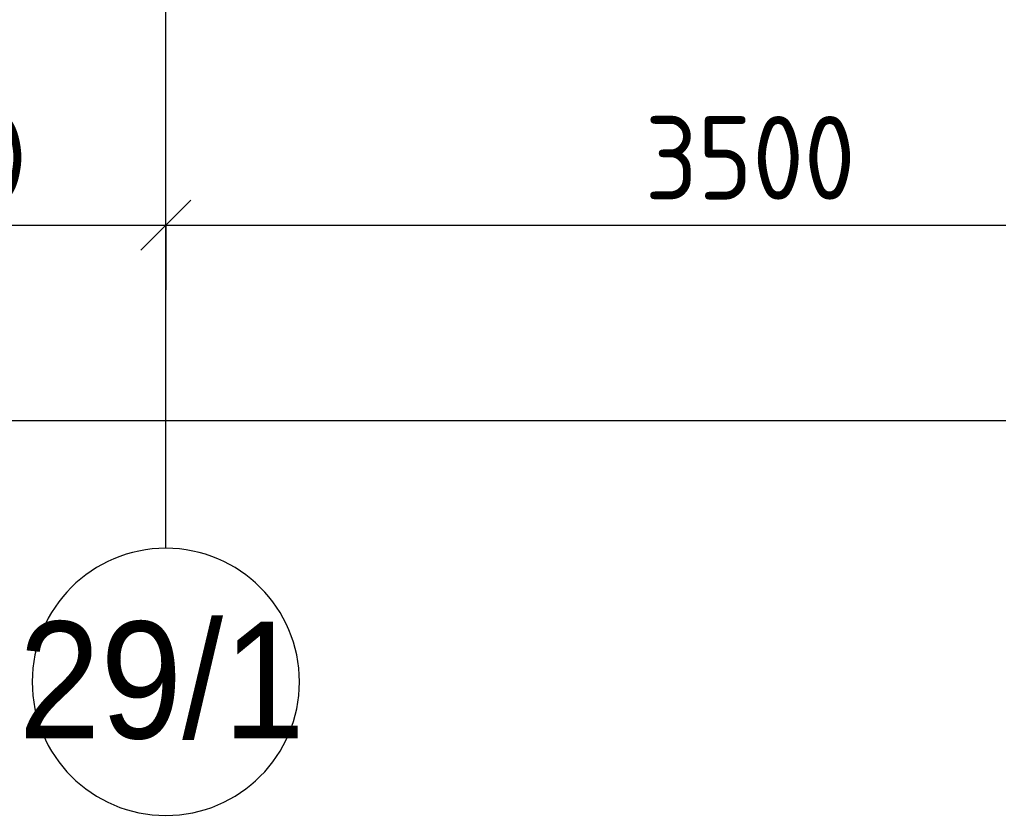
# Model space of a CAD drawing. Header units: millimetres. Extents: x 81469 to 279813, y -8553 to 29000.
# Drawn here: x 106772 to 109703, y -2706 to -323 of the extents above; entities that cross this region are included whole.
import ezdxf

# ---------------------------------------------------------------- set-up
doc = ezdxf.new("R2010")
doc.units = ezdxf.units.MM
for name, color, linetype, lineweight in [('A-ANNO-DIMS', 7, 'Continuous', 9), ('A-ANNO-DIMS-100', 7, 'Continuous', 9), ('Оси', 7, 'Continuous', 9), ('Оси-1', 7, 'Continuous', 20)]:
    doc.layers.add(name, color=color, linetype=linetype, lineweight=lineweight)
doc.styles.add('Arial', font='arial.ttf', dxfattribs={"width": 0.9, "height": 350})
doc.styles.add('ISOCPEUR', font='isocpeur.ttf', dxfattribs={"width": 0.9, "height": 250})
doc.dimstyles.new('ISO-2_5_0_9К_БОЛЬШОЙ', dxfattribs={"dimscale": 304.8, "dimtxt": 248.995294, "dimasz": 0.492126, "dimexe": 0.393701, "dimexo": 0.984252, "dimgap": 0, "dimtad": 1, "dimdec": 0, "dimrnd": 10, "dimzin": 0, "dimdsep": 46, "dimtxsty": 'ISOCPEUR', "dimblk1": 'OBLIQUE', "dimblk2": 'OBLIQUE', "dimsah": 1, "dimcen": 0.09, "dimdle": 0.393701, "dimazin": 0, "dimtfac": 1, "dimtdec": 4, "dimtix": 1, "dimtmove": 0, "dimatfit": 3, "dimfxl": 1, "dimtvp": 1, "dimtolj": 1, "dimtzin": 0, "dimarcsym": 2})

# ---------------------------------------------------------------- blocks, each defined once
blk = doc.blocks.new('Ось сетки - D8-29747960-План отделки стен 3 этажа в осях 23-33')
at = {"layer": 'Оси-1'}
for start, end in [(360, 180), (180, 360)]:
    blk.add_arc((0, 0), 4, start, end, dxfattribs=at)
blk = doc.blocks.new('DIMBLOCK21-План отделки стен 3 этажа в осях 23-33')
at = {"layer": 'A-ANNO-DIMS-100'}
for p, q in [((105810, -1132.6), (105810, -818.6)), ((107210, -1132.6), (107210, -818.6)), ((105810, -938.6), (107210, -938.6)), ((105810, -938.6), (105810, -1132.6)), ((107210, -938.6), (107210, -1132.6))]:
    blk.add_line(p, q, dxfattribs=at)
at = {"layer": 'A-ANNO-DIMS-100', "lineweight": 20}
for p, q in [((105810, -938.6), (105885, -863.6)), ((107210, -938.6), (107285, -863.6)), ((105810, -938.6), (105735, -1013.6)), ((107210, -938.6), (107135, -1013.6))]:
    blk.add_line(p, q, dxfattribs=at)
at = {"layer": 'A-ANNO-DIMS-100', "color": 0, "insert": (106203.5, -612), "char_height": 250, "width": 735.494, "attachment_point": 1, "line_spacing_factor": 1.149209, "style": 'ISOCPEUR'}
blk.add_mtext('1400', dxfattribs=at)
blk = doc.blocks.new('_Oblique')
at = {"color": 0, "linetype": 'ByBlock', "lineweight": -2}
blk.add_line((-0.5, -0.5), (0.5, 0.5), dxfattribs=at)
blk = doc.blocks.new('DIMBLOCK22-План отделки стен 3 этажа в осях 23-33')
at = {"layer": 'A-ANNO-DIMS-100'}
for p, q in [((107210, -1132.6), (107210, -818.6)), ((110710, -1132.6), (110710, -818.6)), ((107210, -938.6), (110710, -938.6)), ((107210, -938.6), (107210, -1132.6)), ((110710, -938.6), (110710, -1132.6))]:
    blk.add_line(p, q, dxfattribs=at)
at = {"layer": 'A-ANNO-DIMS-100', "lineweight": 20}
for p, q in [((107210, -938.6), (107285, -863.6)), ((110710, -938.6), (110785, -863.6)), ((107210, -938.6), (107135, -1013.6)), ((110710, -938.6), (110635, -1013.6))]:
    blk.add_line(p, q, dxfattribs=at)
at = {"layer": 'A-ANNO-DIMS-100', "color": 0, "insert": (108644, -612), "char_height": 250, "width": 758.478, "attachment_point": 1, "line_spacing_factor": 1.149209, "style": 'ISOCPEUR'}
blk.add_mtext('3500', dxfattribs=at)
blk = doc.blocks.new('DIMBLOCK26-План отделки стен 3 этажа в осях 23-33')
at = {"layer": 'A-ANNO-DIMS-100'}
for p, q in [((84560, -1717.9), (84560, -1404)), ((125010, -1717.9), (125010, -1404)), ((84440, -1524), (125130, -1524)), ((84560, -1524), (84560, -1717.9)), ((125010, -1524), (125010, -1717.9))]:
    blk.add_line(p, q, dxfattribs=at)
at = {"layer": 'A-ANNO-DIMS-100', "lineweight": 20}
for p, q in [((84560, -1524), (84635, -1449)), ((125010, -1524), (125085, -1449)), ((84560, -1524), (84485, -1599)), ((125010, -1524), (124935, -1599))]:
    blk.add_line(p, q, dxfattribs=at)
at = {"layer": 'A-ANNO-DIMS-100', "color": 0, "insert": (104366, -1197.4), "char_height": 250, "width": 1005.558, "attachment_point": 1, "line_spacing_factor": 1.149209, "style": 'ISOCPEUR'}
blk.add_mtext('40450', dxfattribs=at)

msp = doc.modelspace()

# ---------------------------------------------------------------- linework, layer by layer
at = {"layer": 'Оси'}
msp.add_line((107210, -1906.3), (107210, 593.7), dxfattribs=at)

# ---------------------------------------------------------------- block references
at = {"layer": 'Оси-1', "xscale": 99.99999999999993, "yscale": 99.99999999999993, "zscale": 99.99999999999993}
msp.add_blockref('Ось сетки - D8-29747960-План отделки стен 3 этажа в осях 23-33', (107210, -2306.3), dxfattribs=at)

# ---------------------------------------------------------------- texts
at = {"layer": 'Оси', "insert": (106769.7, -2125.6), "char_height": 350, "width": 1060.633, "attachment_point": 1, "style": 'Arial'}
msp.add_mtext('29/1', dxfattribs=at)

# ---------------------------------------------------------------- dimensions: what is measured, and where the dimension line sits
at = {"layer": 'A-ANNO-DIMS'}
for base, p1, p2, override, picture, middle in [((107210, -938.6), (105810, -832.6), (107210, -832.6), {"dimpost": '<>', "dimfxl": 1400}, 'DIMBLOCK21-План отделки стен 3 этажа в осях 23-33', (106510, -813.6)), ((110710, -938.6), (107210, -832.6), (110710, -832.6), {"dimpost": '<>', "dimfxl": 3500}, 'DIMBLOCK22-План отделки стен 3 этажа в осях 23-33', (108960, -813.6)), ((125010, -1524), (84560, -1417.9), (125010, -1417.9), {"dimpost": '<>', "dimfxl": 40450}, 'DIMBLOCK26-План отделки стен 3 этажа в осях 23-33', (104785, -1399))]:
    dim = msp.add_linear_dim(base=base, p1=p1, p2=p2, dimstyle='ISO-2_5_0_9К_БОЛЬШОЙ', override=override, dxfattribs=at)
    dim.commit()
    dim.dimension.update_dxf_attribs({"geometry": picture, "text_midpoint": middle})

doc.saveas('drawing.dxf')
